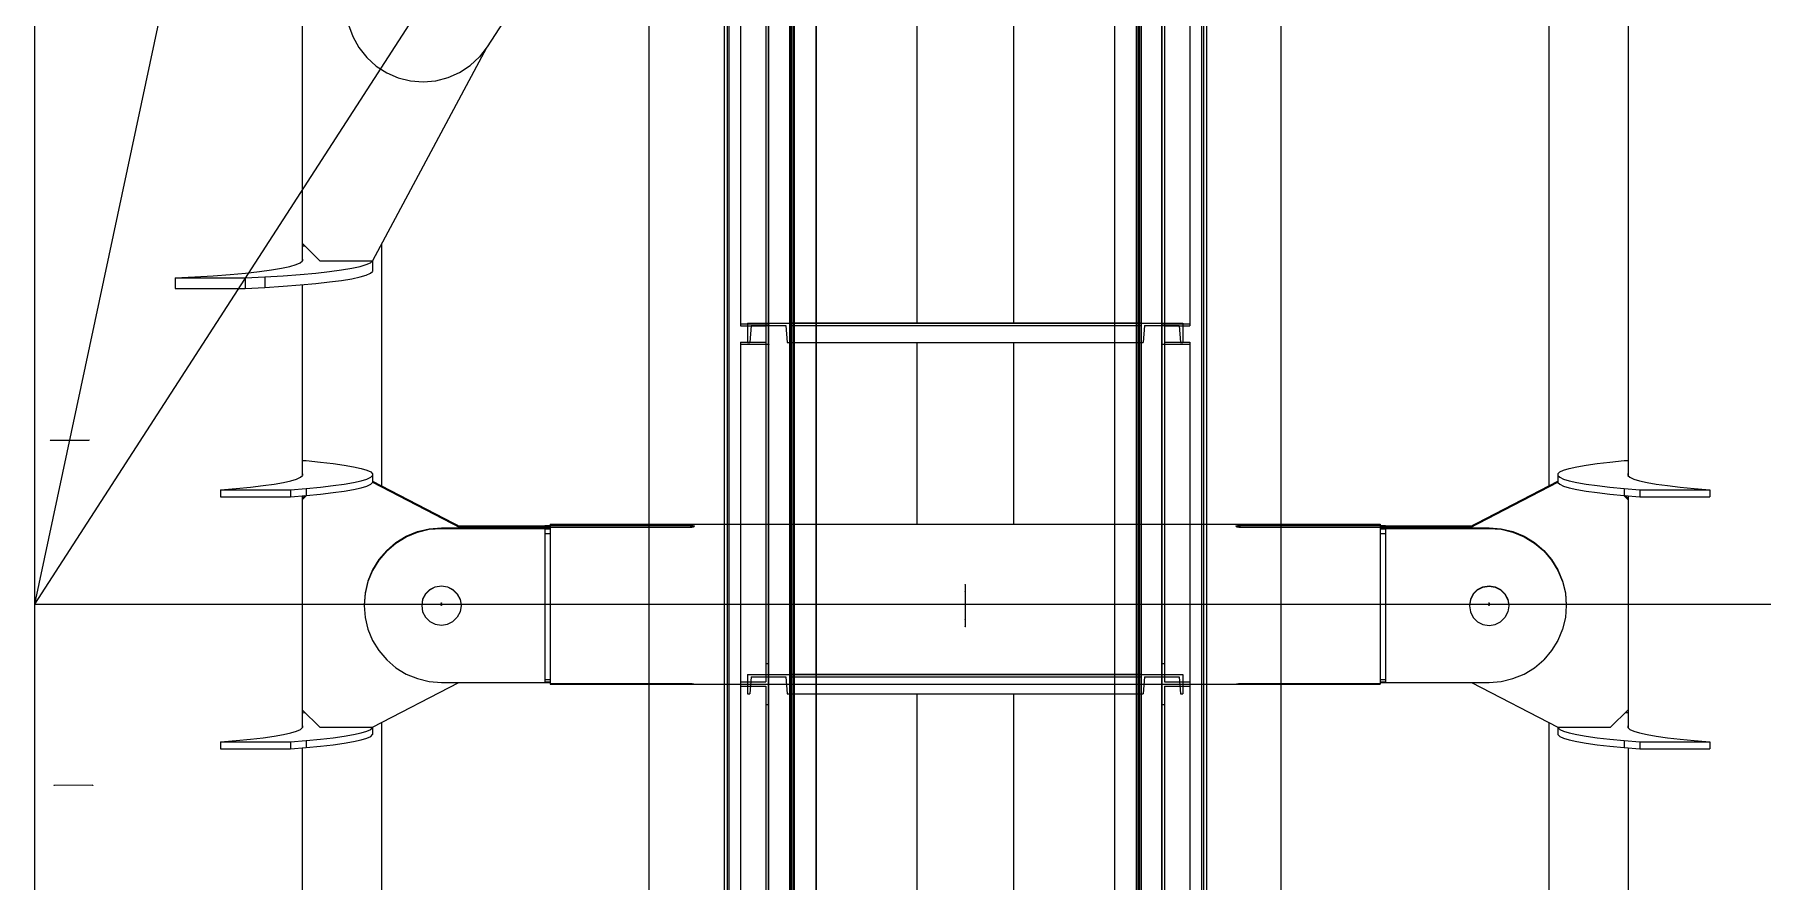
# Model space of a CAD drawing. Header units: millimetres. Extents: x 150209.93 to 150215.05, y 136675.65 to 136679.93.
# Drawn here: x 150213.5084 to 150213.6069, y 136677.123 to 136677.1712 of the extents above; entities that cross this region are included whole.
import ezdxf

# ---------------------------------------------------------------- set-up
doc = ezdxf.new("R2010")
doc.units = ezdxf.units.MM
doc.header["$LTSCALE"] = 0.25
for name, pattern in [('CENTER', [50.8, 31.75, -6.35, 6.35, -6.35]), ('XKITLINE00', [0]), ('XKITLINE02', [4, 2, -2]), ('XKITLINE03', [6, 3, -1, 1, -1])]:
    doc.linetypes.add(name, pattern=pattern)

# ---------------------------------------------------------------- blocks, each defined once
blk = doc.blocks.new('çatıı')
at = {"color": 8, "linetype": 'CENTER'}
for p, q in [((22900, 7286.23), (22900, 8951.04)), ((22900, 7540.27), (23075, 8360.27)), ((22900, 7540.27), (23430, 8360.27)), ((23075, 6431.43), (23075, 8100.54)), ((23255, 6431.43), (23255, 8100.54)), ((22904.48, 7586.93), (22915.43, 7586.96)), ((23165, 7545.81), (23165, 7535.82)), ((23075, 6720.27), (22900, 7540.27)), ((23430, 6720.27), (22900, 7540.27)), ((22900, 7540.27), (23430, 7540.27)), ((23015.8, 7539.92), (23015.8, 7540.63)), ((23165, 7543.85), (23165, 7533.86)), ((23314.2, 7540.63), (23314.2, 7539.92)), ((22916.48, 7488.7), (22905.53, 7488.67))]:
    blk.add_line(p, q, dxfattribs=at)
at = {"color": 8, "linetype": 'XKITLINE00'}
for p, q in [((23353.8, 8150.56), (23353.8, 7576.88)), ((23331.2, 7906.14), (23331.2, 7573.97)), ((22976.2, 7737.72), (22976.2, 7643.01)), ((23045.5, 7724.76), (23028.82, 7698.95)), ((23151.2, 7714.77), (23151.2, 7620.27)), ((23178.8, 7714.77), (23178.8, 7620.27)), ((22989.4, 7705.26), (22990.59, 7701.87)), ((22990.59, 7701.87), (22992.32, 7698.72)), ((22992.32, 7698.72), (22994.55, 7695.9)), ((23028.62, 7698.69), (22996.2, 7638.03)), ((23028.82, 7698.95), (23026.63, 7696.11)), ((22994.55, 7695.9), (22997.21, 7693.49)), ((22997.21, 7693.49), (23000.24, 7691.55)), ((23020.99, 7691.68), (23023.99, 7693.66)), ((23023.99, 7693.66), (23026.63, 7696.11)), ((23000.24, 7691.55), (23003.55, 7690.13)), ((23003.55, 7690.13), (23007.04, 7689.27)), ((23007.04, 7689.27), (23010.63, 7688.99)), ((23010.63, 7688.99), (23014.22, 7689.31)), ((23014.22, 7689.31), (23017.7, 7690.22)), ((23017.7, 7690.22), (23020.99, 7691.68)), ((22976.2, 7643.01), (22976.2, 7637.98)), ((22976.2, 7643.01), (22981.2, 7638.03)), ((22998.8, 7642.89), (22998.8, 7573.97)), ((22975.62, 7637.47), (22976.22, 7638)), ((22976.2, 7642.33), (22976.95, 7642.26)), ((22976.2, 7638.55), (22976.22, 7638.53)), ((22976.22, 7638.53), (22976.22, 7638)), ((22981.2, 7638.03), (22996.2, 7638.03)), ((22995.62, 7637.47), (22996.22, 7638)), ((22996.22, 7638.08), (22996.22, 7638)), ((22996.22, 7638), (22996.22, 7635.01)), ((22939.95, 7633.14), (22945.55, 7633.44)), ((22939.95, 7633.14), (22959.95, 7633.14)), ((22939.95, 7633.14), (22939.95, 7630.15)), ((22945.55, 7633.44), (22950.79, 7633.78)), ((22950.79, 7633.78), (22955.63, 7634.15)), ((22955.63, 7634.15), (22960.04, 7634.55)), ((22959.95, 7633.14), (22965.55, 7633.44)), ((22959.95, 7633.14), (22959.95, 7630.15)), ((22960.04, 7634.55), (22963.97, 7634.99)), ((22963.97, 7634.99), (22967.4, 7635.45)), ((22965.55, 7633.44), (22970.79, 7633.78)), ((22965.55, 7633.44), (22965.55, 7630.45)), ((22967.4, 7635.45), (22970.3, 7635.93)), ((22970.3, 7635.93), (22972.65, 7636.43)), ((22970.79, 7633.78), (22975.63, 7634.15)), ((22972.65, 7636.43), (22974.43, 7636.94)), ((22974.43, 7636.94), (22975.62, 7637.47)), ((22975.63, 7634.15), (22980.04, 7634.55)), ((22980.04, 7634.55), (22983.97, 7634.99)), ((22983.97, 7634.99), (22987.4, 7635.45)), ((22987.4, 7635.45), (22990.3, 7635.93)), ((22987.4, 7632.46), (22990.3, 7632.94)), ((22990.3, 7635.93), (22992.65, 7636.43)), ((22990.3, 7632.94), (22992.65, 7633.44)), ((22992.65, 7636.43), (22994.43, 7636.94)), ((22992.65, 7633.44), (22994.43, 7633.95)), ((22994.43, 7636.94), (22995.62, 7637.47)), ((22994.43, 7633.95), (22995.62, 7634.48)), ((22995.62, 7634.48), (22996.22, 7635.01)), ((22939.95, 7630.15), (22959.95, 7630.15)), ((22959.95, 7630.15), (22965.55, 7630.45)), ((22965.55, 7630.45), (22970.79, 7630.79)), ((22970.79, 7630.79), (22975.63, 7631.16)), ((22975.63, 7631.16), (22980.04, 7631.56)), ((22976.2, 7631.21), (22976.2, 7576.88)), ((22980.04, 7631.56), (22983.97, 7632)), ((22983.97, 7632), (22987.4, 7632.46)), ((23151.2, 7614.77), (23151.2, 7563.05)), ((23178.8, 7614.77), (23178.8, 7563.05)), ((22976.2, 7581.22), (22977.34, 7581.13)), ((22977.34, 7581.13), (22981.4, 7580.73)), ((22981.4, 7580.73), (22985.01, 7580.31)), ((22985.01, 7580.31), (22988.16, 7579.86)), ((22988.16, 7579.86), (22990.81, 7579.4)), ((22990.81, 7579.4), (22992.96, 7578.92)), ((22992.96, 7578.92), (22994.59, 7578.42)), ((23335.4, 7578.42), (23337.03, 7578.92)), ((23337.03, 7578.92), (23339.18, 7579.4)), ((23339.18, 7579.4), (23341.83, 7579.86)), ((23341.83, 7579.86), (23344.98, 7580.31)), ((23344.98, 7580.31), (23348.59, 7580.73)), ((23348.59, 7580.73), (23352.65, 7581.13)), ((23352.65, 7581.13), (23353.8, 7581.22)), ((22961.4, 7573.59), (22965.01, 7574.01)), ((22965.01, 7574.01), (22968.16, 7574.46)), ((22968.16, 7574.46), (22970.81, 7574.92)), ((22970.81, 7574.92), (22972.96, 7575.4)), ((22972.96, 7575.4), (22974.59, 7575.9)), ((22974.59, 7575.9), (22975.68, 7576.4)), ((22975.68, 7576.4), (22976.23, 7576.9)), ((22976.2, 7577.44), (22976.23, 7577.41)), ((22976.23, 7577.41), (22976.23, 7576.9)), ((22981.4, 7573.59), (22985.01, 7574.01)), ((22985.01, 7574.01), (22988.16, 7574.46)), ((22988.16, 7574.46), (22990.81, 7574.92)), ((22990.81, 7574.92), (22992.96, 7575.4)), ((22992.96, 7575.4), (22994.59, 7575.9)), ((22992.96, 7573.41), (22994.59, 7573.9)), ((22994.59, 7578.42), (22995.68, 7577.92)), ((22994.59, 7575.9), (22995.68, 7576.4)), ((22994.59, 7573.9), (22995.68, 7574.4)), ((22995.68, 7577.92), (22996.23, 7577.41)), ((22995.68, 7576.4), (22996.23, 7576.9)), ((22995.68, 7574.4), (22996.23, 7574.91)), ((22996.23, 7577.41), (22996.23, 7576.9)), ((22996.23, 7576.9), (22996.23, 7574.91)), ((22996.23, 7575.31), (23021.86, 7562.01)), ((22996.23, 7574.99), (23021.25, 7562.01)), ((23308.13, 7562.01), (23333.76, 7575.31)), ((23308.74, 7562.01), (23333.76, 7574.99)), ((23333.76, 7577.41), (23334.31, 7577.92)), ((23333.76, 7577.41), (23333.76, 7576.9)), ((23333.76, 7576.9), (23333.76, 7574.91)), ((23333.76, 7576.9), (23334.31, 7576.4)), ((23333.76, 7574.91), (23334.31, 7574.4)), ((23334.31, 7577.92), (23335.4, 7578.42)), ((23334.31, 7576.4), (23335.4, 7575.9)), ((23334.31, 7574.4), (23335.4, 7573.9)), ((23335.4, 7575.9), (23337.03, 7575.4)), ((23335.4, 7573.9), (23337.03, 7573.41)), ((23337.03, 7575.4), (23339.18, 7574.92)), ((23339.18, 7574.92), (23341.83, 7574.46)), ((23341.83, 7574.46), (23344.98, 7574.01)), ((23344.98, 7574.01), (23348.59, 7573.59)), ((23353.76, 7577.41), (23353.8, 7577.44)), ((23353.76, 7577.41), (23353.76, 7576.9)), ((23353.76, 7576.9), (23354.31, 7576.4)), ((23354.31, 7576.4), (23355.4, 7575.9)), ((23355.4, 7575.9), (23357.03, 7575.4)), ((23357.03, 7575.4), (23359.18, 7574.92)), ((23359.18, 7574.92), (23361.83, 7574.46)), ((23361.83, 7574.46), (23364.98, 7574.01)), ((23364.98, 7574.01), (23368.59, 7573.59)), ((22952.88, 7572.83), (22957.34, 7573.19)), ((22952.88, 7572.83), (22952.88, 7570.83)), ((22952.88, 7572.83), (22972.88, 7572.83)), ((22952.88, 7570.83), (22972.88, 7570.83)), ((22957.34, 7573.19), (22961.4, 7573.59)), ((22972.88, 7572.83), (22977.34, 7573.19)), ((22972.88, 7572.83), (22972.88, 7570.83)), ((22972.88, 7570.83), (22977.34, 7571.2)), ((22976.2, 7570.02), (22977.38, 7571.2)), ((22976.2, 7570.34), (22977.03, 7571.17)), ((22976.2, 7571.11), (22976.2, 7570.18)), ((22976.2, 7570.18), (22976.2, 7570.02)), ((22976.2, 7570.02), (22976.2, 7510.21)), ((22977.34, 7573.19), (22981.4, 7573.59)), ((22977.34, 7573.19), (22977.34, 7571.2)), ((22977.34, 7571.2), (22981.4, 7571.6)), ((22981.4, 7571.6), (22985.01, 7572.02)), ((22985.01, 7572.02), (22988.16, 7572.46)), ((22988.16, 7572.46), (22990.81, 7572.93)), ((22990.81, 7572.93), (22992.96, 7573.41)), ((23337.03, 7573.41), (23339.18, 7572.93)), ((23339.18, 7572.93), (23341.83, 7572.46)), ((23341.83, 7572.46), (23344.98, 7572.02)), ((23344.98, 7572.02), (23348.59, 7571.6)), ((23348.59, 7573.59), (23352.65, 7573.19)), ((23348.59, 7571.6), (23352.65, 7571.2)), ((23352.61, 7571.2), (23353.8, 7570.02)), ((23352.65, 7573.19), (23352.65, 7571.2)), ((23352.65, 7573.19), (23357.11, 7572.83)), ((23352.65, 7571.2), (23357.11, 7570.83)), ((23352.96, 7571.17), (23353.8, 7570.34)), ((23353.8, 7571.11), (23353.8, 7570.18)), ((23353.8, 7570.18), (23353.8, 7570.02)), ((23353.8, 7570.02), (23353.8, 7510.21)), ((23357.11, 7572.83), (23357.11, 7570.83)), ((23357.11, 7572.83), (23377.11, 7572.83)), ((23357.11, 7570.83), (23377.11, 7570.83)), ((23368.59, 7573.59), (23372.65, 7573.19)), ((23372.65, 7573.19), (23377.11, 7572.83)), ((23377.11, 7572.83), (23377.11, 7570.83)), ((23002.86, 7557.82), (23005.81, 7559.62)), ((23002.86, 7557.66), (23005.81, 7559.46)), ((23005.81, 7559.62), (23009, 7560.94)), ((23005.81, 7559.46), (23009, 7560.78)), ((23009, 7560.94), (23012.35, 7561.74)), ((23009, 7560.78), (23012.35, 7561.58)), ((23012.35, 7561.74), (23015.8, 7562.01)), ((23012.35, 7561.58), (23015.8, 7561.85)), ((23012.35, 7561.74), (23012.35, 7561.58)), ((23015.8, 7562.01), (23046.8, 7562.01)), ((23015.8, 7562.01), (23015.8, 7561.85)), ((23015.8, 7561.85), (23046.8, 7561.85)), ((23020.8, 7562.56), (23045.3, 7562.56)), ((23021.1, 7562.4), (23045.3, 7562.4)), ((23045.3, 7562.62), (23046.8, 7562.62)), ((23045.3, 7562.62), (23045.3, 7562.02)), ((23045.3, 7562.43), (23046.8, 7562.43)), ((23045.3, 7562.24), (23046.8, 7562.24)), ((23045.3, 7561.71), (23045.3, 7520.14)), ((23045.3, 7561.71), (23046.8, 7561.71)), ((23045.3, 7560.43), (23046.8, 7560.43)), ((23046.8, 7563.05), (23283.2, 7563.05)), ((23046.8, 7563.05), (23046.8, 7562.18)), ((23046.8, 7562.66), (23086.8, 7562.66)), ((23046.8, 7562.24), (23046.8, 7562.18)), ((23046.8, 7562.18), (23046.8, 7521.67)), ((23046.8, 7562.18), (23086.8, 7562.18)), ((23086.8, 7562.66), (23087.11, 7562.65)), ((23086.8, 7562.66), (23086.8, 7562.18)), ((23086.8, 7562.18), (23087.11, 7562.19)), ((23087.11, 7562.65), (23087.39, 7562.63)), ((23087.11, 7562.65), (23087.11, 7562.19)), ((23087.11, 7562.19), (23087.39, 7562.24)), ((23087.39, 7562.63), (23087.63, 7562.59)), ((23087.39, 7562.24), (23087.63, 7562.31)), ((23087.63, 7562.59), (23087.8, 7562.55)), ((23087.63, 7562.31), (23087.8, 7562.39)), ((23087.8, 7562.55), (23087.88, 7562.5)), ((23087.8, 7562.39), (23087.88, 7562.45)), ((23087.88, 7562.5), (23087.88, 7562.45)), ((23242.11, 7562.5), (23242.19, 7562.55)), ((23242.11, 7562.5), (23242.11, 7562.45)), ((23242.11, 7562.45), (23242.19, 7562.39)), ((23242.19, 7562.55), (23242.36, 7562.59)), ((23242.19, 7562.39), (23242.36, 7562.31)), ((23242.36, 7562.59), (23242.6, 7562.63)), ((23242.36, 7562.31), (23242.6, 7562.24)), ((23242.6, 7562.63), (23242.89, 7562.65)), ((23242.6, 7562.24), (23242.89, 7562.19)), ((23242.89, 7562.65), (23243.2, 7562.66)), ((23242.89, 7562.65), (23242.89, 7562.19)), ((23242.89, 7562.19), (23243.2, 7562.18)), ((23243.2, 7562.66), (23283.2, 7562.66)), ((23243.2, 7562.66), (23243.2, 7562.18)), ((23243.2, 7562.18), (23283.2, 7562.18)), ((23283.2, 7563.05), (23283.2, 7562.18)), ((23283.2, 7562.62), (23284.7, 7562.62)), ((23283.2, 7562.43), (23284.7, 7562.43)), ((23283.2, 7562.24), (23283.2, 7562.18)), ((23283.2, 7562.24), (23284.7, 7562.24)), ((23283.2, 7562.18), (23283.2, 7521.67)), ((23283.2, 7562.01), (23314.2, 7562.01)), ((23283.2, 7561.85), (23314.2, 7561.85)), ((23283.2, 7561.71), (23284.7, 7561.71)), ((23283.2, 7560.43), (23284.7, 7560.43)), ((23284.7, 7562.62), (23284.7, 7562.56)), ((23284.7, 7562.56), (23309.19, 7562.56)), ((23284.7, 7562.56), (23284.7, 7562.02)), ((23284.7, 7562.4), (23308.89, 7562.4)), ((23284.7, 7561.71), (23284.7, 7520.14)), ((23314.2, 7562.01), (23317.64, 7561.74)), ((23314.2, 7562.01), (23314.2, 7561.85)), ((23314.2, 7561.85), (23317.64, 7561.58)), ((23317.64, 7561.74), (23317.64, 7561.58)), ((23317.64, 7561.74), (23320.99, 7560.94)), ((23317.64, 7561.58), (23320.99, 7560.78)), ((23320.99, 7560.94), (23324.18, 7559.62)), ((23320.99, 7560.78), (23324.18, 7559.46)), ((23324.18, 7559.62), (23327.13, 7557.82)), ((23324.18, 7559.46), (23327.13, 7557.66)), ((23000.24, 7555.59), (22998, 7552.97)), ((23000.24, 7555.43), (22998, 7552.81)), ((23000.24, 7555.59), (23002.86, 7557.82)), ((23000.24, 7555.43), (23002.86, 7557.66)), ((23327.13, 7557.82), (23329.75, 7555.59)), ((23327.13, 7557.66), (23329.75, 7555.43)), ((23329.75, 7555.59), (23331.99, 7552.97)), ((23329.75, 7555.43), (23331.99, 7552.81)), ((22996.19, 7550.03), (22994.87, 7546.85)), ((22996.19, 7549.88), (22994.87, 7546.7)), ((22998, 7552.97), (22996.19, 7550.03)), ((22998, 7552.81), (22996.19, 7549.88)), ((23331.99, 7552.97), (23333.8, 7550.03)), ((23331.99, 7552.81), (23333.8, 7549.88)), ((23333.8, 7550.03), (23335.12, 7546.85)), ((23333.8, 7549.88), (23335.12, 7546.7)), ((22994.87, 7546.85), (22994.07, 7543.51)), ((22994.87, 7546.7), (22994.07, 7543.35)), ((23011.26, 7543.2), (23012.5, 7544.44)), ((23011.26, 7543.14), (23012.5, 7544.37)), ((23012.5, 7544.44), (23014.06, 7545.23)), ((23012.5, 7544.37), (23014.06, 7545.17)), ((23014.06, 7545.23), (23015.8, 7545.5)), ((23014.06, 7545.17), (23015.8, 7545.44)), ((23015.8, 7545.5), (23015.8, 7545.44)), ((23015.8, 7545.5), (23017.53, 7545.23)), ((23015.8, 7545.44), (23017.53, 7545.17)), ((23017.53, 7545.23), (23019.09, 7544.44)), ((23017.53, 7545.17), (23019.09, 7544.37)), ((23019.09, 7544.44), (23020.33, 7543.2)), ((23019.09, 7544.37), (23020.33, 7543.14)), ((23309.66, 7543.2), (23310.9, 7544.44)), ((23309.66, 7543.14), (23310.9, 7544.37)), ((23309.66, 7543.14), (23310.9, 7544.37)), ((23309.66, 7543.08), (23310.9, 7544.31)), ((23310.9, 7544.44), (23312.46, 7545.23)), ((23310.9, 7544.37), (23312.46, 7545.17)), ((23310.9, 7544.37), (23312.46, 7545.17)), ((23310.9, 7544.31), (23312.46, 7545.1)), ((23312.46, 7545.23), (23314.2, 7545.5)), ((23312.46, 7545.17), (23314.2, 7545.44)), ((23312.46, 7545.17), (23314.2, 7545.44)), ((23312.46, 7545.1), (23314.2, 7545.38)), ((23314.2, 7545.5), (23314.2, 7545.44)), ((23314.2, 7545.5), (23315.93, 7545.23)), ((23314.2, 7545.44), (23315.93, 7545.17)), ((23314.2, 7545.44), (23314.2, 7545.38)), ((23314.2, 7545.44), (23315.93, 7545.17)), ((23314.2, 7545.38), (23315.93, 7545.1)), ((23315.93, 7545.23), (23317.49, 7544.44)), ((23315.93, 7545.17), (23317.49, 7544.37)), ((23315.93, 7545.17), (23317.49, 7544.37)), ((23315.93, 7545.1), (23317.49, 7544.31)), ((23317.49, 7544.44), (23318.73, 7543.2)), ((23317.49, 7544.37), (23318.73, 7543.14)), ((23317.49, 7544.37), (23318.73, 7543.14)), ((23317.49, 7544.31), (23318.73, 7543.08)), ((23335.12, 7546.85), (23335.92, 7543.51)), ((23335.12, 7546.7), (23335.92, 7543.35)), ((22994.07, 7543.51), (22993.8, 7540.08)), ((22994.07, 7543.35), (22993.8, 7539.92)), ((22993.8, 7539.92), (22994.07, 7536.49)), ((23010.47, 7541.65), (23010.2, 7539.92)), ((23010.47, 7541.58), (23010.2, 7539.86)), ((23010.2, 7539.86), (23010.47, 7538.13)), ((23011.26, 7543.2), (23010.47, 7541.65)), ((23011.26, 7543.14), (23010.47, 7541.58)), ((23020.33, 7543.2), (23021.12, 7541.65)), ((23020.33, 7543.14), (23021.12, 7541.58)), ((23021.12, 7541.65), (23021.4, 7539.92)), ((23021.12, 7541.58), (23021.4, 7539.86)), ((23021.4, 7539.86), (23021.12, 7538.13)), ((23308.87, 7541.65), (23308.6, 7539.92)), ((23308.87, 7541.58), (23308.6, 7539.86)), ((23308.87, 7541.58), (23308.6, 7539.86)), ((23308.87, 7541.52), (23308.6, 7539.79)), ((23308.6, 7539.79), (23308.87, 7538.07)), ((23309.66, 7543.2), (23308.87, 7541.65)), ((23309.66, 7543.14), (23308.87, 7541.58)), ((23309.66, 7543.14), (23308.87, 7541.58)), ((23309.66, 7543.08), (23308.87, 7541.52)), ((23318.73, 7543.2), (23319.52, 7541.65)), ((23318.73, 7543.14), (23319.52, 7541.58)), ((23318.73, 7543.14), (23319.52, 7541.58)), ((23318.73, 7543.08), (23319.52, 7541.52)), ((23319.52, 7541.65), (23319.8, 7539.92)), ((23319.52, 7541.58), (23319.8, 7539.86)), ((23319.52, 7541.58), (23319.8, 7539.86)), ((23319.52, 7541.52), (23319.8, 7539.79)), ((23319.8, 7539.79), (23319.52, 7538.07)), ((23335.92, 7543.51), (23336.2, 7540.08)), ((23335.92, 7543.35), (23336.2, 7539.92)), ((23336.2, 7539.92), (23335.92, 7536.49)), ((22994.07, 7536.49), (22994.87, 7533.14)), ((23010.47, 7538.13), (23011.26, 7536.58)), ((23011.26, 7536.58), (23012.5, 7535.34)), ((23012.5, 7535.34), (23014.06, 7534.55)), ((23014.06, 7534.55), (23015.8, 7534.27)), ((23015.8, 7534.27), (23017.53, 7534.55)), ((23017.53, 7534.55), (23019.09, 7535.34)), ((23019.09, 7535.34), (23020.33, 7536.58)), ((23021.12, 7538.13), (23020.33, 7536.58)), ((23308.87, 7538.07), (23309.66, 7536.51)), ((23309.66, 7536.51), (23310.9, 7535.28)), ((23310.9, 7535.28), (23312.46, 7534.48)), ((23312.46, 7534.48), (23314.2, 7534.21)), ((23314.2, 7534.21), (23315.93, 7534.48)), ((23315.93, 7534.48), (23317.49, 7535.28)), ((23317.49, 7535.28), (23318.73, 7536.51)), ((23319.52, 7538.07), (23318.73, 7536.51)), ((23335.92, 7536.49), (23335.12, 7533.14)), ((22994.87, 7533.14), (22996.19, 7529.96)), ((22996.19, 7529.96), (22998, 7527.03)), ((23333.8, 7529.96), (23331.99, 7527.03)), ((23335.12, 7533.14), (23333.8, 7529.96)), ((22998, 7527.03), (23000.24, 7524.41)), ((23000.24, 7524.41), (23002.86, 7522.18)), ((23327.13, 7522.18), (23329.75, 7524.41)), ((23331.99, 7527.03), (23329.75, 7524.41)), ((23002.86, 7522.18), (23005.81, 7520.38)), ((23005.81, 7520.38), (23009, 7519.06)), ((23045.3, 7520.14), (23045.3, 7518.11)), ((23046.8, 7521.67), (23046.8, 7517.65)), ((23283.2, 7521.67), (23283.2, 7517.65)), ((23284.7, 7520.14), (23284.7, 7518.11)), ((23320.99, 7519.06), (23324.18, 7520.38)), ((23324.18, 7520.38), (23327.13, 7522.18)), ((22996.2, 7505.23), (23020.8, 7517.99)), ((23009, 7519.06), (23012.35, 7518.26)), ((23012.35, 7518.26), (23015.8, 7517.99)), ((23015.8, 7517.99), (23046.8, 7517.99)), ((23045.3, 7518.85), (23046.8, 7518.85)), ((23045.3, 7518.11), (23046.8, 7518.11)), ((23045.3, 7517.99), (23045.3, 7517.93)), ((23045.3, 7517.93), (23046.8, 7517.93)), ((23046.8, 7517.65), (23086.8, 7517.65)), ((23046.8, 7517.65), (23046.8, 7517.52)), ((23046.8, 7517.52), (23086.8, 7517.52)), ((23046.8, 7517.52), (23046.8, 7517.5)), ((23046.8, 7517.52), (23046.8, 7517.5)), ((23046.8, 7517.5), (23283.2, 7517.5)), ((23086.8, 7517.65), (23087.11, 7517.64)), ((23086.8, 7517.65), (23086.8, 7517.52)), ((23086.8, 7517.52), (23087.11, 7517.52)), ((23087.11, 7517.64), (23087.11, 7517.52)), ((23087.11, 7517.64), (23087.39, 7517.62)), ((23087.11, 7517.52), (23087.39, 7517.52)), ((23087.39, 7517.62), (23087.63, 7517.58)), ((23087.39, 7517.52), (23087.63, 7517.52)), ((23087.63, 7517.58), (23087.8, 7517.53)), ((23087.63, 7517.52), (23087.8, 7517.52)), ((23151.2, 7514.77), (23151.2, 7420.27)), ((23178.8, 7514.77), (23178.8, 7420.27)), ((23242.19, 7517.53), (23242.36, 7517.58)), ((23242.19, 7517.52), (23242.36, 7517.52)), ((23242.36, 7517.58), (23242.6, 7517.62)), ((23242.36, 7517.52), (23242.6, 7517.52)), ((23242.6, 7517.62), (23242.89, 7517.64)), ((23242.6, 7517.52), (23242.89, 7517.52)), ((23242.89, 7517.64), (23243.2, 7517.65)), ((23242.89, 7517.64), (23242.89, 7517.52)), ((23242.89, 7517.52), (23243.2, 7517.52)), ((23243.2, 7517.65), (23283.2, 7517.65)), ((23243.2, 7517.65), (23243.2, 7517.52)), ((23243.2, 7517.52), (23283.2, 7517.52)), ((23283.2, 7518.85), (23284.7, 7518.85)), ((23283.2, 7518.11), (23284.7, 7518.11)), ((23283.2, 7517.99), (23314.2, 7517.99)), ((23283.2, 7517.93), (23284.7, 7517.93)), ((23283.2, 7517.65), (23283.2, 7517.5)), ((23284.7, 7517.99), (23284.7, 7517.93)), ((23309.19, 7517.99), (23333.8, 7505.23)), ((23314.2, 7517.99), (23317.64, 7518.26)), ((23317.64, 7518.26), (23320.99, 7519.06)), ((22976.2, 7510.21), (22976.2, 7505.1)), ((22976.2, 7510.21), (22981.2, 7505.23)), ((23348.8, 7505.23), (23353.8, 7510.21)), ((23353.8, 7510.21), (23353.8, 7505.1)), ((22975.68, 7504.62), (22976.23, 7505.13)), ((22976.2, 7509.44), (22977.03, 7509.37)), ((22976.2, 7505.67), (22976.23, 7505.64)), ((22976.23, 7505.64), (22976.23, 7505.13)), ((22981.2, 7505.23), (22996.2, 7505.23)), ((22995.68, 7504.62), (22996.23, 7505.13)), ((22996.23, 7505.24), (22996.23, 7503.13)), ((22998.8, 7506.57), (22998.8, 7437.38)), ((23331.2, 7506.57), (23331.2, 7203.35)), ((23333.76, 7505.24), (23333.76, 7503.13)), ((23333.76, 7505.13), (23334.31, 7504.62)), ((23333.8, 7505.23), (23348.8, 7505.23)), ((23352.96, 7509.38), (23353.8, 7509.44)), ((23353.76, 7505.64), (23353.8, 7505.67)), ((23353.76, 7505.64), (23353.76, 7505.13)), ((23353.76, 7505.13), (23354.31, 7504.62)), ((22952.88, 7501.05), (22957.34, 7501.42)), ((22952.88, 7501.05), (22952.88, 7499.06)), ((22952.88, 7501.05), (22972.88, 7501.05)), ((22957.34, 7501.42), (22961.4, 7501.81)), ((22961.4, 7501.81), (22965.01, 7502.24)), ((22965.01, 7502.24), (22968.16, 7502.68)), ((22968.16, 7502.68), (22970.81, 7503.15)), ((22970.81, 7503.15), (22972.96, 7503.63)), ((22972.88, 7501.05), (22977.34, 7501.42)), ((22972.88, 7501.05), (22972.88, 7499.06)), ((22972.96, 7503.63), (22974.59, 7504.12)), ((22974.59, 7504.12), (22975.68, 7504.62)), ((22977.34, 7501.42), (22981.4, 7501.81)), ((22977.34, 7501.42), (22977.34, 7499.42)), ((22977.34, 7499.42), (22981.4, 7499.82)), ((22981.4, 7501.81), (22985.01, 7502.24)), ((22981.4, 7499.82), (22985.01, 7500.24)), ((22985.01, 7502.24), (22988.16, 7502.68)), ((22985.01, 7500.24), (22988.16, 7500.69)), ((22988.16, 7502.68), (22990.81, 7503.15)), ((22988.16, 7500.69), (22990.81, 7501.15)), ((22990.81, 7503.15), (22992.96, 7503.63)), ((22990.81, 7501.15), (22992.96, 7501.63)), ((22992.96, 7503.63), (22994.59, 7504.12)), ((22992.96, 7501.63), (22994.59, 7502.13)), ((22994.59, 7504.12), (22995.68, 7504.62)), ((22994.59, 7502.13), (22995.68, 7502.63)), ((22995.68, 7502.63), (22996.23, 7503.13)), ((23333.76, 7503.13), (23334.31, 7502.63)), ((23334.31, 7504.62), (23335.4, 7504.12)), ((23334.31, 7502.63), (23335.4, 7502.13)), ((23335.4, 7504.12), (23337.03, 7503.63)), ((23335.4, 7502.13), (23337.03, 7501.63)), ((23337.03, 7503.63), (23339.18, 7503.15)), ((23337.03, 7501.63), (23339.18, 7501.15)), ((23339.18, 7503.15), (23341.83, 7502.68)), ((23339.18, 7501.15), (23341.83, 7500.69)), ((23341.83, 7502.68), (23344.98, 7502.24)), ((23341.83, 7500.69), (23344.98, 7500.24)), ((23344.98, 7502.24), (23348.59, 7501.81)), ((23344.98, 7500.24), (23348.59, 7499.82)), ((23348.59, 7501.81), (23352.65, 7501.42)), ((23348.59, 7499.82), (23352.65, 7499.42)), ((23352.65, 7501.42), (23352.65, 7499.42)), ((23352.65, 7501.42), (23357.11, 7501.05)), ((23354.31, 7504.62), (23355.4, 7504.12)), ((23355.4, 7504.12), (23357.03, 7503.63)), ((23357.03, 7503.63), (23359.18, 7503.15)), ((23357.11, 7501.05), (23357.11, 7499.06)), ((23357.11, 7501.05), (23377.11, 7501.05)), ((23359.18, 7503.15), (23361.83, 7502.68)), ((23361.83, 7502.68), (23364.98, 7502.24)), ((23364.98, 7502.24), (23368.59, 7501.81)), ((23368.59, 7501.81), (23372.65, 7501.42)), ((23372.65, 7501.42), (23377.11, 7501.05)), ((23377.11, 7501.05), (23377.11, 7499.06)), ((22952.88, 7499.06), (22972.88, 7499.06)), ((22972.88, 7499.06), (22977.34, 7499.42)), ((22976.2, 7499.33), (22976.2, 7445.07)), ((23352.65, 7499.42), (23357.11, 7499.06)), ((23353.8, 7499.33), (23353.8, 7286.23)), ((23357.11, 7499.06), (23377.11, 7499.06))]:
    blk.add_line(p, q, dxfattribs=at)
at = {"color": 116, "linetype": 'XKITLINE02', "true_color": 0x136734}
for p, q in [((23097.16, 7919.31), (23097.16, 6234.33)), ((23097.69, 7919.31), (23097.69, 6234.33)), ((23114.92, 7919.31), (23114.93, 6234.33)), ((23115.01, 7919.31), (23115.01, 6234.33)), ((23115.46, 7919.31), (23115.46, 6234.33)), ((23115.86, 7919.31), (23115.86, 6234.33)), ((23116.31, 7919.31), (23116.31, 6234.33)), ((23122.51, 7919.31), (23122.51, 6234.33)), ((23214.14, 7919.31), (23214.14, 6234.33)), ((23214.54, 7919.31), (23214.53, 6234.33)), ((23214.99, 7919.31), (23214.99, 6234.33)), ((23215.07, 7919.31), (23215.06, 6234.33)), ((23232.3, 7919.31), (23232.3, 6234.33)), ((23232.84, 7919.31), (23232.83, 6234.33)), ((23101.01, 7717.52), (23101.01, 7619.49)), ((23108.21, 7716.94), (23108.21, 7614.27)), ((23109.01, 7717.52), (23109.01, 7614.27)), ((23220.99, 7717.52), (23220.99, 7614.27)), ((23221.79, 7716.94), (23221.79, 7614.27)), ((23228.99, 7717.52), (23228.99, 7619.49)), ((23101.01, 7620.07), (23109.01, 7620.07)), ((23101.01, 7619.49), (23108.21, 7619.49)), ((23103.01, 7620.27), (23103.01, 7614.77)), ((23103.01, 7620.27), (23115.01, 7620.27)), ((23103.01, 7620.27), (23103.01, 7614.77)), ((23104.07, 7619.57), (23103.69, 7614.77)), ((23104.07, 7619.57), (23103.69, 7614.77)), ((23104.07, 7619.57), (23113.94, 7619.57)), ((23108.21, 7620.09), (23108.21, 7518.11)), ((23108.21, 7620.09), (23109.01, 7620.09)), ((23109.01, 7620.09), (23109.01, 7517.52)), ((23113.94, 7619.57), (23114.33, 7614.77)), ((23113.94, 7619.57), (23114.33, 7614.77)), ((23115.01, 7620.27), (23115.01, 7614.77)), ((23115.01, 7620.27), (23122.51, 7620.27)), ((23115.01, 7620.27), (23115.01, 7614.77)), ((23115.01, 7620.27), (23115.01, 7614.77)), ((23115.01, 7619.57), (23214.99, 7619.57)), ((23207.49, 7620.27), (23214.99, 7620.27)), ((23214.99, 7620.27), (23214.99, 7614.77)), ((23214.99, 7620.27), (23214.99, 7614.77)), ((23214.99, 7620.27), (23226.99, 7620.27)), ((23214.99, 7620.27), (23214.99, 7614.77)), ((23216.05, 7619.57), (23215.67, 7614.77)), ((23216.05, 7619.57), (23215.67, 7614.77)), ((23216.05, 7619.57), (23225.92, 7619.57)), ((23220.99, 7620.09), (23220.99, 7517.52)), ((23220.99, 7620.09), (23221.79, 7620.09)), ((23220.99, 7620.07), (23228.99, 7620.07)), ((23221.79, 7620.09), (23221.79, 7518.11)), ((23221.79, 7619.49), (23228.99, 7619.49)), ((23225.92, 7619.57), (23226.31, 7614.77)), ((23225.92, 7619.57), (23226.31, 7614.77)), ((23226.99, 7620.27), (23226.99, 7614.77)), ((23226.99, 7620.27), (23226.99, 7614.77)), ((23101.01, 7614.84), (23101.01, 7517.52)), ((23101.01, 7614.84), (23108.21, 7614.84)), ((23101.01, 7614.26), (23109.01, 7614.26)), ((23103.01, 7614.77), (23103.69, 7614.77)), ((23108.21, 7614.27), (23109.01, 7614.27)), ((23114.33, 7614.77), (23115.01, 7614.77)), ((23115.01, 7614.77), (23122.51, 7614.77)), ((23207.49, 7614.77), (23214.99, 7614.77)), ((23214.99, 7614.77), (23215.67, 7614.77)), ((23220.99, 7614.27), (23221.79, 7614.27)), ((23220.99, 7614.26), (23228.99, 7614.26)), ((23221.79, 7614.84), (23228.99, 7614.84)), ((23226.31, 7614.77), (23226.99, 7614.77)), ((23228.99, 7614.84), (23228.99, 7517.52)), ((23096.31, 7563.05), (23096.31, 7517.53)), ((23116.31, 7563.05), (23116.31, 7517.53)), ((23122.51, 7563.05), (23122.51, 7517.53)), ((23207.49, 7563.05), (23207.49, 7517.53)), ((23213.69, 7563.05), (23213.69, 7517.53)), ((23220.99, 7562.39), (23220.99, 7517.52)), ((23233.69, 7563.05), (23233.69, 7517.53)), ((23103.01, 7520.27), (23103.01, 7514.77)), ((23103.01, 7520.27), (23115.01, 7520.27)), ((23103.01, 7520.27), (23103.01, 7514.77)), ((23104.07, 7519.57), (23103.69, 7514.77)), ((23104.07, 7519.57), (23103.69, 7514.77)), ((23104.07, 7519.57), (23113.94, 7519.57)), ((23108.21, 7523.35), (23109.01, 7523.35)), ((23113.94, 7519.57), (23114.33, 7514.77)), ((23113.94, 7519.57), (23114.33, 7514.77)), ((23115.01, 7520.27), (23214.99, 7520.27)), ((23115.01, 7520.27), (23115.01, 7514.77)), ((23115.01, 7520.27), (23115.01, 7514.77)), ((23115.01, 7520.27), (23115.01, 7514.77)), ((23115.01, 7519.57), (23214.99, 7519.57)), ((23214.99, 7520.27), (23214.99, 7514.77)), ((23214.99, 7520.27), (23214.99, 7514.77)), ((23214.99, 7520.27), (23226.99, 7520.27)), ((23214.99, 7520.27), (23214.99, 7514.77)), ((23216.05, 7519.57), (23215.67, 7514.77)), ((23216.05, 7519.57), (23215.67, 7514.77)), ((23216.05, 7519.57), (23225.92, 7519.57)), ((23220.99, 7523.35), (23221.79, 7523.35)), ((23225.92, 7519.57), (23226.31, 7514.77)), ((23225.92, 7519.57), (23226.31, 7514.77)), ((23226.99, 7520.27), (23226.99, 7514.77)), ((23226.99, 7520.27), (23226.99, 7514.77)), ((23101.01, 7518.11), (23108.21, 7518.11)), ((23101.01, 7517.52), (23101.01, 7419.49)), ((23101.01, 7517.52), (23109.01, 7517.52)), ((23101.01, 7517.52), (23109.01, 7517.52)), ((23101.01, 7516.94), (23108.21, 7516.94)), ((23103.01, 7514.77), (23103.69, 7514.77)), ((23108.21, 7516.94), (23108.21, 7414.27)), ((23109.01, 7517.52), (23109.01, 7414.27)), ((23114.33, 7514.77), (23115.01, 7514.77)), ((23115.01, 7514.77), (23122.51, 7514.77)), ((23207.49, 7514.77), (23214.99, 7514.77)), ((23214.99, 7514.77), (23215.67, 7514.77)), ((23220.99, 7517.52), (23228.99, 7517.52)), ((23220.99, 7517.52), (23220.99, 7414.27)), ((23220.99, 7517.52), (23228.99, 7517.52)), ((23221.79, 7518.11), (23228.99, 7518.11)), ((23221.79, 7516.94), (23221.79, 7414.27)), ((23221.79, 7516.94), (23228.99, 7516.94)), ((23226.31, 7514.77), (23226.99, 7514.77)), ((23228.99, 7517.52), (23228.99, 7419.49)), ((23108.21, 7511.72), (23109.01, 7511.72)), ((23220.99, 7511.72), (23221.79, 7511.72))]:
    blk.add_line(p, q, dxfattribs=at)
at = {"color": 1, "linetype": 'XKITLINE03'}
for p, q in [((23109.01, 6234.33), (23109.01, 7919.31)), ((23122.51, 6234.33), (23122.51, 7919.31)), ((23214.99, 7919.31), (23214.99, 6234.33)), ((23220.98, 6234.33), (23220.99, 7919.31)), ((23109.01, 7620.07), (23109.01, 7717.52)), ((23220.99, 7717.52), (23220.99, 7620.07)), ((23214.99, 7620.27), (23115.01, 7620.27)), ((23115.01, 7620.27), (23115.01, 7620.27)), ((23214.99, 7620.27), (23214.99, 7620.27)), ((23109.01, 7517.52), (23109.01, 7614.26)), ((23220.99, 7614.26), (23220.99, 7517.52)), ((23214.99, 7520.27), (23115.01, 7520.27)), ((23115.01, 7520.27), (23115.01, 7520.27)), ((23214.99, 7520.27), (23214.99, 7520.27)), ((23109.01, 7420.07), (23109.01, 7517.52)), ((23220.99, 7517.52), (23220.99, 7420.07))]:
    blk.add_line(p, q, dxfattribs=at)
at = {"color": 7, "linetype": 'XKITLINE00'}
for p, q in [((23207.49, 7919.31), (23207.49, 7563.05)), ((23213.69, 7919.31), (23213.69, 7563.05)), ((23233.69, 7919.31), (23233.69, 7563.05)), ((23122.51, 7842.48), (23122.51, 7563.05)), ((23116.31, 7832.89), (23116.31, 7563.05)), ((23096.31, 7801.95), (23096.31, 7563.05)), ((23122.51, 7620.27), (23207.49, 7620.27)), ((23122.51, 7614.77), (23207.49, 7614.77)), ((23096.31, 7517.53), (23096.31, 7355.56)), ((23116.31, 7517.53), (23116.31, 7342.5)), ((23122.51, 7517.53), (23122.51, 7338.45)), ((23122.51, 7514.77), (23207.49, 7514.77)), ((23207.49, 7517.53), (23207.49, 7282.93)), ((23213.69, 7517.53), (23213.68, 7278.88)), ((23233.69, 7517.53), (23233.68, 7265.82))]:
    blk.add_line(p, q, dxfattribs=at)
at = {"color": 1, "linetype": 'XKITLINE00'}
for centre in [(23109.01, 7620.07), (23115.01, 7620.27), (23115.01, 7620.27), (23214.99, 7620.27), (23214.99, 7620.27), (23220.99, 7620.07), (23109.01, 7614.26), (23220.99, 7614.26), (23115.01, 7520.27), (23115.01, 7520.27), (23214.99, 7520.27), (23214.99, 7520.27), (23109.01, 7517.52), (23109.01, 7517.52), (23220.99, 7517.52), (23220.99, 7517.52)]:
    blk.add_circle(centre, 0.05, dxfattribs=at)
at = {"color": 8, "linetype": 'XKITLINE00'}
for centre in [(22904.48, 7586.93), (22915.43, 7586.96), (23165, 7545.81), (22900, 7540.27), (22900, 7540.27), (22900, 7540.27), (22900, 7540.27), (22900, 7540.27), (23015.8, 7540.63), (23015.8, 7539.92), (23165, 7543.85), (23314.2, 7540.63), (23314.2, 7539.92), (23165, 7535.82), (23165, 7533.86), (22905.53, 7488.67), (22916.48, 7488.7)]:
    blk.add_circle(centre, 0.05, dxfattribs=at)

msp = doc.modelspace()

# ---------------------------------------------------------------- block references
at = {"xscale": 0.0002000170049888334, "yscale": 0.0002000170049888334, "zscale": 0.0002000170049888334}
msp.add_blockref('çatıı', (150208.928067, 136675.630592), dxfattribs=at)

doc.saveas('drawing.dxf')
